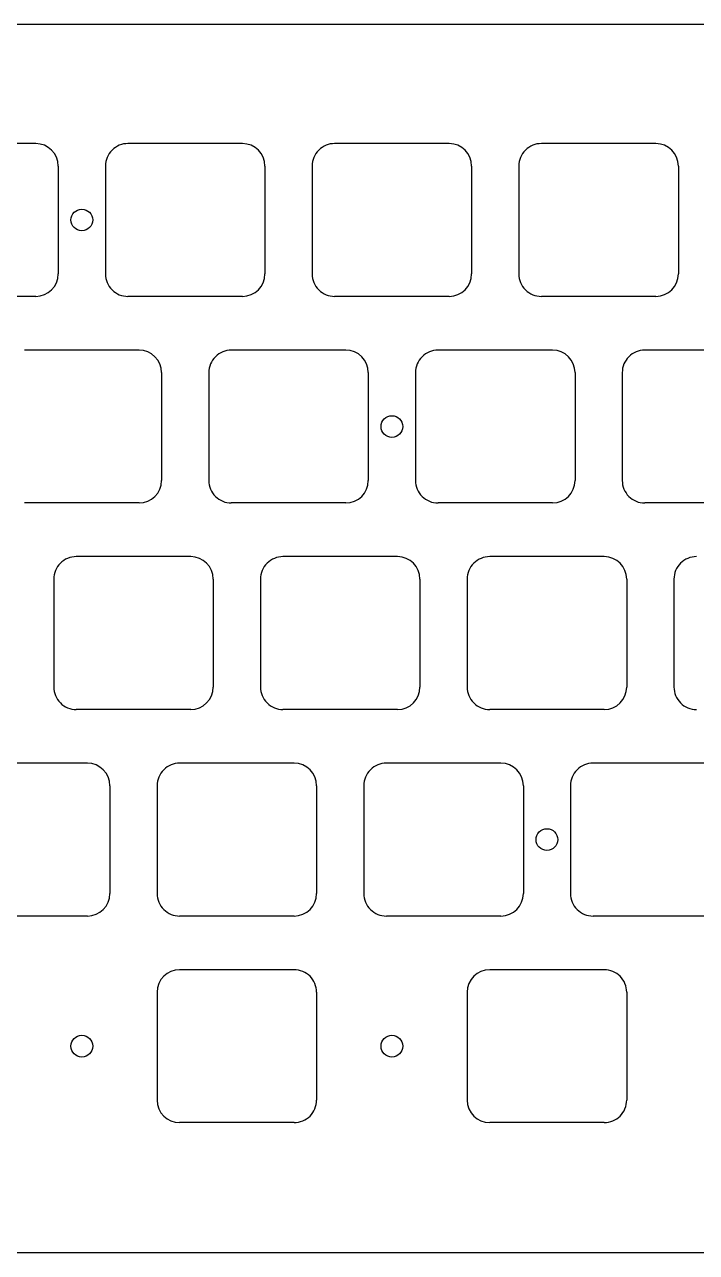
# Model space of a CAD drawing. Header units: millimetres. Extents: x -10 to 277, y -95 to 18.
# Drawn here: x 137.6 to 199.5, y -95.2 to 18 of the extents above; entities that cross this region are included whole.
import ezdxf

# ---------------------------------------------------------------- set-up
doc = ezdxf.new("R2010")
doc.units = ezdxf.units.MM
doc.header["$MEASUREMENT"] = 0
doc.layers.add('Edge.Cuts', color=53, linetype='CONTINUOUS')

msp = doc.modelspace()

# ---------------------------------------------------------------- linework, layer by layer
at = {"layer": 'Edge.Cuts', "linetype": 'Continuous'}
for p, q in [((209.475, 18.026), (57.225, 18.026)), ((138.625, 7.05), (128.075, 7.05)), ((157.675, 7.05), (147.125, 7.05)), ((176.725, 7.05), (166.175, 7.05)), ((195.775, 7.05), (185.225, 7.05)), ((140.7, 4.975), (140.7, -4.975)), ((145.05, 4.975), (145.05, -4.975)), ((159.75, 4.975), (159.75, -4.975)), ((164.1, 4.975), (164.1, -4.975)), ((178.8, 4.975), (178.8, -4.975)), ((183.15, 4.975), (183.15, -4.975)), ((197.85, 4.975), (197.85, -4.975)), ((138.625, -7.05), (128.075, -7.05)), ((157.675, -7.05), (147.125, -7.05)), ((176.725, -7.05), (166.175, -7.05)), ((195.775, -7.05), (185.225, -7.05)), ((148.15, -12), (137.6, -12)), ((167.2, -12), (156.65, -12)), ((186.25, -12), (175.7, -12)), ((205.3, -12), (194.75, -12)), ((150.225, -14.075), (150.225, -24.025)), ((154.575, -14.075), (154.575, -24.025)), ((169.275, -14.075), (169.275, -24.025)), ((173.625, -14.075), (173.625, -24.025)), ((188.325, -14.075), (188.325, -24.025)), ((192.675, -14.075), (192.675, -24.025)), ((148.15, -26.1), (137.6, -26.1)), ((167.2, -26.1), (156.65, -26.1)), ((186.25, -26.1), (175.7, -26.1)), ((205.3, -26.1), (194.75, -26.1)), ((152.9125, -31.05), (142.3625, -31.05)), ((171.9625, -31.05), (161.4125, -31.05)), ((191.0125, -31.05), (180.4625, -31.05)), ((140.2875, -33.125), (140.2875, -43.075)), ((154.9875, -33.125), (154.9875, -43.075)), ((159.3375, -33.125), (159.3375, -43.075)), ((174.0375, -33.125), (174.0375, -43.075)), ((178.3875, -33.125), (178.3875, -43.075)), ((193.0875, -33.125), (193.0875, -43.075)), ((197.4375, -33.125), (197.4375, -43.075)), ((152.9125, -45.15), (142.3625, -45.15)), ((171.9625, -45.15), (161.4125, -45.15)), ((191.0125, -45.15), (180.4625, -45.15)), ((143.3875, -50.1), (132.8375, -50.1)), ((162.4375, -50.1), (151.8875, -50.1)), ((181.4875, -50.1), (170.9375, -50.1)), ((200.5375, -50.1), (189.9875, -50.1)), ((145.4625, -52.175), (145.4625, -62.125)), ((149.8125, -52.175), (149.8125, -62.125)), ((164.5125, -52.175), (164.5125, -62.125)), ((168.8625, -52.175), (168.8625, -62.125)), ((183.5625, -52.175), (183.5625, -62.125)), ((187.9125, -52.175), (187.9125, -62.125)), ((143.3875, -64.2), (132.8375, -64.2)), ((162.4375, -64.2), (151.8875, -64.2)), ((181.4875, -64.2), (170.9375, -64.2)), ((200.5375, -64.2), (189.9875, -64.2)), ((162.4375, -69.15), (151.8875, -69.15)), ((191.0125, -69.15), (180.4625, -69.15)), ((149.8125, -71.225), (149.8125, -81.175)), ((164.5125, -71.225), (164.5125, -81.175)), ((178.3875, -71.225), (178.3875, -81.175)), ((193.0875, -71.225), (193.0875, -81.175)), ((162.4375, -83.25), (151.8875, -83.25)), ((191.0125, -83.25), (180.4625, -83.25)), ((52.325, -95.226), (214.375, -95.226))]:
    msp.add_line(p, q, dxfattribs=at)
at = {"layer": 'Edge.Cuts'}
for centre in [(142.875, 0), (171.45, -19.05), (185.7375, -57.15), (142.875, -76.2), (171.45, -76.2)]:
    msp.add_circle(centre, 1, dxfattribs=at)
for centre, radius, start, end in [((138.624972, 4.974985), 2.075015, 0.00041418, 89.99922686), ((147.124972, 4.974985), 2.074972, 89.99922686, 179.99958581), ((157.674972, 4.974985), 2.075015, 0.00041418, 89.99922686), ((166.174972, 4.974985), 2.074972, 89.99922686, 179.99958581), ((176.724972, 4.974985), 2.075015, 0.00041418, 89.99922686), ((185.224972, 4.974985), 2.074972, 89.99922686, 179.99958581), ((195.774972, 4.974985), 2.075015, 0.00041418, 89.99922686), ((138.624972, -4.975015), 2.075028, 270.00077315, 0.00041418), ((147.124972, -4.975015), 2.074985, 179.99958581, 270.00077315), ((157.674972, -4.975015), 2.075028, 270.00077315, 0.00041418), ((166.174972, -4.975015), 2.074985, 179.99958581, 270.00077315), ((176.724972, -4.975015), 2.075028, 270.00077315, 0.00041418), ((185.224972, -4.975015), 2.074985, 179.99958581, 270.00077315), ((195.774972, -4.975015), 2.075028, 270.00077315, 0.00041418), ((148.149972, -14.075015), 2.075015, 0.00041418, 89.99922686), ((156.649972, -14.075015), 2.074972, 89.99922686, 179.99958581), ((167.199972, -14.075015), 2.075015, 0.00041418, 89.99922686), ((175.699972, -14.075015), 2.074972, 89.99922686, 179.99958581), ((186.249972, -14.075015), 2.075015, 0.00041418, 89.99922686), ((194.749972, -14.075015), 2.074972, 89.99922686, 179.99958581), ((148.149972, -24.025015), 2.075028, 270.00077315, 0.00041418), ((156.649972, -24.025015), 2.074985, 179.99958581, 270.00077315), ((167.199972, -24.025015), 2.075028, 270.00077315, 0.00041418), ((175.699972, -24.025015), 2.074985, 179.99958581, 270.00077315), ((186.249972, -24.025015), 2.075028, 270.00077315, 0.00041418), ((194.749972, -24.025015), 2.074985, 179.99958581, 270.00077315), ((142.362472, -33.125015), 2.074972, 89.99922686, 179.99958581), ((152.912472, -33.125015), 2.075015, 0.00041418, 89.99922686), ((161.412472, -33.125015), 2.074972, 89.99922686, 179.99958581), ((171.962472, -33.125015), 2.075015, 0.00041418, 89.99922686), ((180.462472, -33.125015), 2.074972, 89.99922686, 179.99958581), ((191.012472, -33.125015), 2.075015, 0.00041418, 89.99922686), ((199.512472, -33.125015), 2.074972, 89.99922686, 179.99958581), ((142.362472, -43.075015), 2.074985, 179.99958581, 270.00077315), ((152.912472, -43.075015), 2.075028, 270.00077315, 0.00041418), ((161.412472, -43.075015), 2.074985, 179.99958581, 270.00077315), ((171.962472, -43.075015), 2.075028, 270.00077315, 0.00041418), ((180.462472, -43.075015), 2.074985, 179.99958581, 270.00077315), ((191.012472, -43.075015), 2.075028, 270.00077315, 0.00041418), ((199.512472, -43.075015), 2.074985, 179.99958581, 270.00077315), ((143.387472, -52.175015), 2.075015, 0.00041418, 89.99922686), ((151.887472, -52.175015), 2.074972, 89.99922686, 179.99958581), ((162.437472, -52.175015), 2.075015, 0.00041418, 89.99922686), ((170.937472, -52.175015), 2.074972, 89.99922686, 179.99958581), ((181.487472, -52.175015), 2.075015, 0.00041418, 89.99922686), ((189.987472, -52.175015), 2.074972, 89.99922686, 179.99958581), ((143.387472, -62.125015), 2.075028, 270.00077315, 0.00041418), ((151.887472, -62.125015), 2.074985, 179.99958581, 270.00077315), ((162.437472, -62.125015), 2.075028, 270.00077315, 0.00041418), ((170.937472, -62.125015), 2.074985, 179.99958581, 270.00077315), ((181.487472, -62.125015), 2.075028, 270.00077315, 0.00041418), ((189.987472, -62.125015), 2.074985, 179.99958581, 270.00077315), ((151.887525, -71.225), 2.075025, 90.00069031, 180), ((162.437525, -71.225), 2.075, 0, 90.00069031), ((180.462525, -71.225), 2.075025, 90.00069031, 180), ((191.012525, -71.225), 2.075, 0, 90.00069031), ((151.887525, -81.175), 2.075, 180, 269.99930969), ((162.437525, -81.175), 2.074975, 269.99930969, 0), ((180.462525, -81.175), 2.075, 180, 269.99930969), ((191.012525, -81.175), 2.074975, 269.99930969, 0)]:
    msp.add_arc(centre, radius, start, end, dxfattribs=at)

doc.saveas('drawing.dxf')
